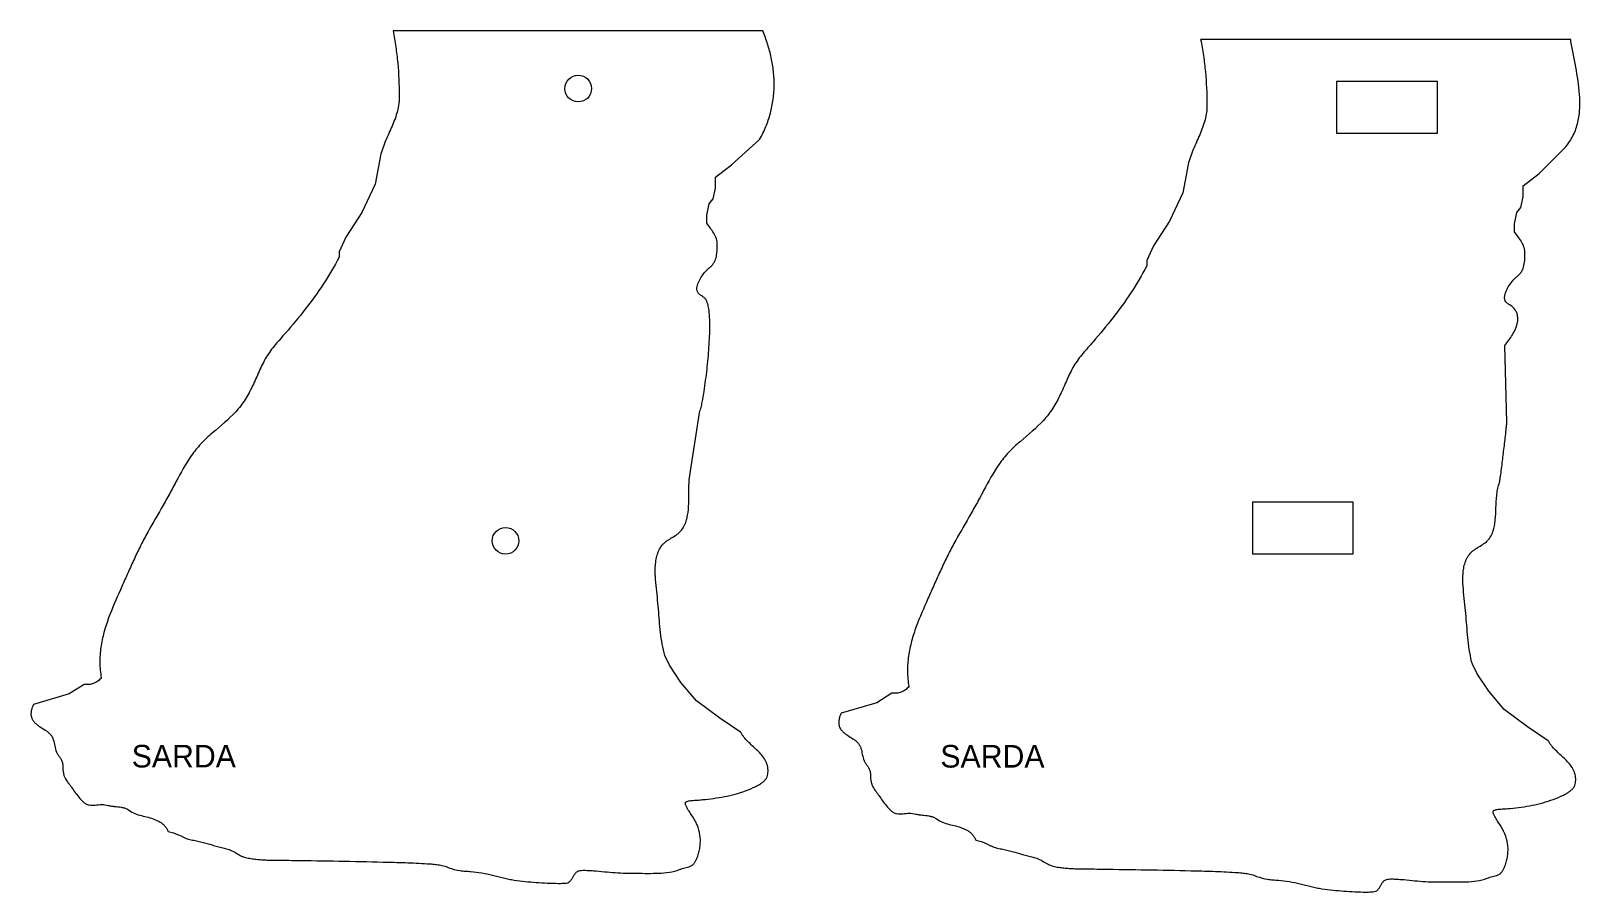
# Model space of a CAD drawing. Header units: inches. Extents: x 0.3 to 24.1, y 0.1 to 8.2.
# Drawn here: x 0.31 to 14.01, y 0.25 to 7.87 of the extents above; entities that cross this region are included whole.
import ezdxf

# ---------------------------------------------------------------- set-up
doc = ezdxf.new("R2010")
doc.units = ezdxf.units.IN
doc.header["$MEASUREMENT"] = 0

msp = doc.modelspace()

# ---------------------------------------------------------------- linework, layer by layer
at = {"color": 1, "linetype": 'Continuous', "lineweight": 5}
for p, q in [((6.784, 7.869), (3.514, 7.869)), ((13.928, 7.792), (10.656, 7.792)), ((12.749, 7.422), (11.858, 7.422)), ((11.858, 7.422), (11.858, 6.964)), ((12.749, 6.964), (12.749, 7.422)), ((6.508, 6.684), (6.756, 6.91)), ((11.858, 6.964), (12.749, 6.964)), ((3.402, 6.764), (3.355, 6.513)), ((13.65, 6.607), (13.884, 6.844)), ((6.366, 6.575), (6.508, 6.684)), ((6.366, 6.479), (6.366, 6.575)), ((10.545, 6.687), (10.497, 6.436)), ((13.508, 6.499), (13.65, 6.607)), ((3.355, 6.513), (3.238, 6.263)), ((6.346, 6.384), (6.366, 6.479)), ((13.508, 6.402), (13.508, 6.499)), ((6.288, 6.239), (6.309, 6.34)), ((6.309, 6.34), (6.346, 6.384)), ((10.497, 6.436), (10.38, 6.186)), ((13.451, 6.263), (13.488, 6.308)), ((13.488, 6.308), (13.508, 6.402)), ((3.238, 6.263), (3.097, 6.044)), ((6.288, 6.17), (6.288, 6.239)), ((10.38, 6.186), (10.24, 5.967)), ((13.43, 6.163), (13.451, 6.263)), ((3.097, 6.044), (3.037, 5.914)), ((13.43, 6.093), (13.43, 6.163)), ((3.037, 5.914), (3.037, 5.867)), ((10.24, 5.967), (10.179, 5.837)), ((10.179, 5.837), (10.179, 5.79)), ((13.364, 4.407), (13.345, 5.087)), ((6.133, 3.898), (6.224, 4.491)), ((12.006, 3.702), (11.114, 3.702)), ((11.114, 3.702), (11.114, 3.244)), ((12.006, 3.244), (12.006, 3.702)), ((11.114, 3.244), (12.006, 3.244)), ((5.958, 2.26), (5.917, 2.344)), ((6.06, 2.106), (5.958, 2.26)), ((13.1, 2.183), (13.059, 2.267)), ((0.782, 2.088), (0.651, 2.004)), ((6.198, 1.943), (6.06, 2.106)), ((13.203, 2.03), (13.1, 2.183)), ((0.651, 2.004), (0.334, 1.911)), ((6.404, 1.79), (6.198, 1.943)), ((7.793, 1.927), (7.476, 1.834)), ((7.924, 2.011), (7.793, 1.927)), ((13.341, 1.866), (13.203, 2.03)), ((6.588, 1.666), (6.404, 1.79)), ((13.546, 1.713), (13.341, 1.866)), ((13.73, 1.589), (13.546, 1.713))]:
    msp.add_line(p, q, dxfattribs=at)
for centre in [(5.152, 7.359), (4.509, 3.359)]:
    msp.add_circle(centre, 0.118, dxfattribs=at)
for points, knots in [([(3.514, 7.869), (3.519, 7.845), (3.523, 7.822), (3.531, 7.775), (3.535, 7.751), (3.545, 7.68), (3.551, 7.633), (3.564, 7.49), (3.568, 7.394), (3.569, 7.287), (3.569, 7.275), (3.568, 7.251), (3.567, 7.239), (3.563, 7.205), (3.558, 7.182), (3.541, 7.114), (3.524, 7.07), (3.487, 6.984), (3.467, 6.941), (3.43, 6.854), (3.414, 6.81), (3.402, 6.764)], [0, 0, 0, 0, 0.0625, 0.0625, 0.125, 0.125, 0.25, 0.25, 0.5, 0.5, 0.53125, 0.53125, 0.5625, 0.5625, 0.625, 0.625, 0.75, 0.75, 0.875, 0.875, 1, 1, 1, 1]), ([(6.756, 6.91), (6.777, 6.946), (6.795, 6.984), (6.826, 7.061), (6.84, 7.1), (6.872, 7.221), (6.883, 7.303), (6.885, 7.407), (6.884, 7.427), (6.882, 7.469), (6.88, 7.49), (6.874, 7.552), (6.867, 7.592), (6.85, 7.673), (6.839, 7.713), (6.82, 7.772), (6.814, 7.791), (6.799, 7.83), (6.792, 7.849), (6.784, 7.869)], [0, 0, 0, 0, 0.125, 0.125, 0.25, 0.25, 0.5, 0.5, 0.5625, 0.5625, 0.625, 0.625, 0.75, 0.75, 0.875, 0.875, 0.9375, 0.9375, 1, 1, 1, 1]), ([(10.656, 7.792), (10.661, 7.768), (10.666, 7.745), (10.674, 7.698), (10.678, 7.674), (10.688, 7.603), (10.693, 7.556), (10.707, 7.413), (10.711, 7.318), (10.711, 7.21), (10.712, 7.198), (10.711, 7.174), (10.71, 7.163), (10.705, 7.128), (10.701, 7.105), (10.683, 7.038), (10.666, 6.994), (10.629, 6.907), (10.609, 6.864), (10.573, 6.777), (10.556, 6.733), (10.545, 6.687)], [0, 0, 0, 0, 0.0625, 0.0625, 0.125, 0.125, 0.25, 0.25, 0.5, 0.5, 0.53125, 0.53125, 0.5625, 0.5625, 0.625, 0.625, 0.75, 0.75, 0.875, 0.875, 1, 1, 1, 1]), ([(13.884, 6.844), (13.91, 6.876), (13.933, 6.91), (13.96, 6.965), (13.968, 6.984), (13.981, 7.023), (13.987, 7.043), (13.996, 7.083), (14, 7.103), (14.006, 7.143), (14.007, 7.164), (14.011, 7.225), (14.01, 7.266), (14.001, 7.389), (13.988, 7.469), (13.965, 7.59), (13.957, 7.631), (13.942, 7.711), (13.934, 7.751), (13.928, 7.792)], [0, 0, 0, 0, 0.125, 0.125, 0.1875, 0.1875, 0.25, 0.25, 0.3125, 0.3125, 0.375, 0.375, 0.5, 0.5, 0.75, 0.75, 0.875, 0.875, 1, 1, 1, 1]), ([(6.381, 5.976), (6.381, 5.986), (6.381, 5.995), (6.379, 6.013), (6.377, 6.022), (6.369, 6.048), (6.36, 6.064), (6.341, 6.096), (6.331, 6.11), (6.309, 6.14), (6.298, 6.155), (6.288, 6.17)], [0, 0, 0, 0, 0.125, 0.125, 0.25, 0.25, 0.5, 0.5, 0.75, 0.75, 1, 1, 1, 1]), ([(13.523, 5.9), (13.524, 5.909), (13.523, 5.918), (13.521, 5.936), (13.519, 5.945), (13.511, 5.971), (13.503, 5.988), (13.484, 6.019), (13.473, 6.034), (13.452, 6.063), (13.441, 6.078), (13.43, 6.093)], [0, 0, 0, 0, 0.125, 0.125, 0.25, 0.25, 0.5, 0.5, 0.75, 0.75, 1, 1, 1, 1]), ([(6.224, 4.491), (6.227, 4.499), (6.229, 4.507), (6.234, 4.522), (6.236, 4.53), (6.242, 4.554), (6.245, 4.57), (6.254, 4.618), (6.26, 4.65), (6.275, 4.746), (6.283, 4.811), (6.298, 4.94), (6.304, 5.005), (6.31, 5.102), (6.312, 5.135), (6.315, 5.2), (6.315, 5.233), (6.315, 5.298), (6.314, 5.33), (6.311, 5.379), (6.309, 5.395), (6.304, 5.427), (6.301, 5.443), (6.294, 5.467), (6.291, 5.475), (6.284, 5.489), (6.279, 5.496), (6.268, 5.508), (6.262, 5.513), (6.248, 5.523), (6.241, 5.527), (6.227, 5.536), (6.22, 5.54), (6.212, 5.55), (6.21, 5.553), (6.206, 5.561), (6.204, 5.565), (6.201, 5.578), (6.201, 5.587), (6.202, 5.604), (6.204, 5.612), (6.211, 5.637), (6.218, 5.653), (6.234, 5.683), (6.243, 5.697), (6.263, 5.725), (6.274, 5.738), (6.292, 5.757), (6.299, 5.763), (6.311, 5.774), (6.318, 5.779), (6.331, 5.791), (6.337, 5.797), (6.347, 5.811), (6.352, 5.818), (6.365, 5.841), (6.37, 5.857), (6.375, 5.882), (6.376, 5.891), (6.378, 5.908), (6.379, 5.916), (6.381, 5.942), (6.381, 5.959), (6.381, 5.976)], [0, 0, 0, 0, 0.015625, 0.015625, 0.03125, 0.03125, 0.0625, 0.0625, 0.125, 0.125, 0.25, 0.25, 0.375, 0.375, 0.4375, 0.4375, 0.5, 0.5, 0.5625, 0.5625, 0.59375, 0.59375, 0.625, 0.625, 0.640625, 0.640625, 0.65625, 0.65625, 0.671875, 0.671875, 0.6875, 0.6875, 0.703125, 0.703125, 0.710937, 0.710937, 0.71875, 0.71875, 0.734375, 0.734375, 0.75, 0.75, 0.78125, 0.78125, 0.8125, 0.8125, 0.84375, 0.84375, 0.859375, 0.859375, 0.875, 0.875, 0.890625, 0.890625, 0.90625, 0.90625, 0.9375, 0.9375, 0.953125, 0.953125, 0.96875, 0.96875, 1, 1, 1, 1]), ([(13.345, 5.087), (13.37, 5.117), (13.394, 5.149), (13.423, 5.199), (13.432, 5.216), (13.444, 5.243), (13.447, 5.252), (13.453, 5.271), (13.456, 5.281), (13.459, 5.3), (13.46, 5.309), (13.461, 5.329), (13.46, 5.339), (13.457, 5.358), (13.455, 5.367), (13.447, 5.386), (13.442, 5.394), (13.426, 5.419), (13.411, 5.432), (13.386, 5.448), (13.378, 5.453), (13.366, 5.462), (13.362, 5.465), (13.355, 5.472), (13.352, 5.476), (13.345, 5.49), (13.344, 5.5), (13.343, 5.519), (13.345, 5.529), (13.35, 5.548), (13.353, 5.557), (13.36, 5.576), (13.364, 5.584), (13.378, 5.61), (13.389, 5.627), (13.413, 5.657), (13.426, 5.672), (13.448, 5.692), (13.456, 5.698), (13.47, 5.712), (13.477, 5.719), (13.49, 5.734), (13.495, 5.742), (13.502, 5.756), (13.505, 5.76), (13.508, 5.77), (13.51, 5.775), (13.517, 5.799), (13.52, 5.819), (13.523, 5.859), (13.523, 5.879), (13.523, 5.9)], [0, 0, 0, 0, 0.125, 0.125, 0.1875, 0.1875, 0.21875, 0.21875, 0.25, 0.25, 0.28125, 0.28125, 0.3125, 0.3125, 0.34375, 0.34375, 0.375, 0.375, 0.4375, 0.4375, 0.46875, 0.46875, 0.484375, 0.484375, 0.5, 0.5, 0.53125, 0.53125, 0.5625, 0.5625, 0.59375, 0.59375, 0.625, 0.625, 0.6875, 0.6875, 0.75, 0.75, 0.78125, 0.78125, 0.8125, 0.8125, 0.84375, 0.84375, 0.859375, 0.859375, 0.875, 0.875, 0.9375, 0.9375, 1, 1, 1, 1]), ([(3.037, 5.867), (2.951, 5.703), (2.849, 5.551), (2.681, 5.335), (2.623, 5.265), (2.533, 5.162), (2.502, 5.128), (2.443, 5.058), (2.416, 5.021), (2.369, 4.943), (2.349, 4.901), (2.32, 4.836), (2.311, 4.815), (2.292, 4.772), (2.283, 4.751), (2.252, 4.688), (2.231, 4.648), (2.194, 4.59), (2.181, 4.571), (2.153, 4.535), (2.138, 4.517), (2.061, 4.433), (1.987, 4.374), (1.881, 4.282), (1.847, 4.251), (1.8, 4.2), (1.785, 4.183), (1.757, 4.148), (1.743, 4.13), (1.679, 4.038), (1.637, 3.959), (1.584, 3.86), (1.573, 3.84), (1.552, 3.801), (1.542, 3.781), (1.509, 3.722), (1.487, 3.684), (1.42, 3.567), (1.375, 3.49), (1.311, 3.372), (1.29, 3.332), (1.25, 3.251), (1.231, 3.211), (1.194, 3.129), (1.175, 3.088), (1.139, 3.006), (1.121, 2.966), (1.066, 2.843), (1.03, 2.761), (0.991, 2.655), (0.984, 2.634), (0.97, 2.591), (0.963, 2.57), (0.946, 2.505), (0.937, 2.461), (0.924, 2.372), (0.921, 2.328), (0.921, 2.26), (0.923, 2.237), (0.927, 2.192), (0.93, 2.17), (0.934, 2.148)], [0, 0, 0, 0, 0.125, 0.125, 0.1875, 0.1875, 0.21875, 0.21875, 0.25, 0.25, 0.28125, 0.28125, 0.296875, 0.296875, 0.3125, 0.3125, 0.34375, 0.34375, 0.359375, 0.359375, 0.375, 0.375, 0.4375, 0.4375, 0.46875, 0.46875, 0.484375, 0.484375, 0.5, 0.5, 0.5625, 0.5625, 0.578125, 0.578125, 0.59375, 0.59375, 0.625, 0.625, 0.6875, 0.6875, 0.71875, 0.71875, 0.75, 0.75, 0.78125, 0.78125, 0.8125, 0.8125, 0.875, 0.875, 0.890625, 0.890625, 0.90625, 0.90625, 0.9375, 0.9375, 0.96875, 0.96875, 0.984375, 0.984375, 1, 1, 1, 1]), ([(10.179, 5.79), (10.093, 5.626), (9.992, 5.475), (9.824, 5.259), (9.765, 5.188), (9.675, 5.085), (9.644, 5.051), (9.586, 4.981), (9.558, 4.945), (9.511, 4.866), (9.491, 4.824), (9.463, 4.76), (9.454, 4.738), (9.435, 4.695), (9.425, 4.674), (9.395, 4.611), (9.373, 4.571), (9.336, 4.513), (9.323, 4.494), (9.295, 4.458), (9.281, 4.441), (9.203, 4.356), (9.129, 4.297), (9.024, 4.205), (8.989, 4.174), (8.942, 4.124), (8.927, 4.107), (8.899, 4.071), (8.885, 4.053), (8.821, 3.961), (8.779, 3.882), (8.726, 3.783), (8.716, 3.763), (8.695, 3.724), (8.684, 3.704), (8.651, 3.646), (8.629, 3.607), (8.562, 3.49), (8.517, 3.413), (8.453, 3.295), (8.432, 3.255), (8.393, 3.175), (8.373, 3.134), (8.336, 3.053), (8.318, 3.012), (8.281, 2.93), (8.263, 2.889), (8.208, 2.766), (8.172, 2.684), (8.133, 2.579), (8.126, 2.557), (8.112, 2.515), (8.106, 2.493), (8.088, 2.428), (8.079, 2.384), (8.066, 2.295), (8.063, 2.251), (8.064, 2.183), (8.065, 2.16), (8.069, 2.115), (8.072, 2.093), (8.076, 2.071)], [0, 0, 0, 0, 0.125, 0.125, 0.1875, 0.1875, 0.21875, 0.21875, 0.25, 0.25, 0.28125, 0.28125, 0.296875, 0.296875, 0.3125, 0.3125, 0.34375, 0.34375, 0.359375, 0.359375, 0.375, 0.375, 0.4375, 0.4375, 0.46875, 0.46875, 0.484375, 0.484375, 0.5, 0.5, 0.5625, 0.5625, 0.578125, 0.578125, 0.59375, 0.59375, 0.625, 0.625, 0.6875, 0.6875, 0.71875, 0.71875, 0.75, 0.75, 0.78125, 0.78125, 0.8125, 0.8125, 0.875, 0.875, 0.890625, 0.890625, 0.90625, 0.90625, 0.9375, 0.9375, 0.96875, 0.96875, 0.984375, 0.984375, 1, 1, 1, 1]), ([(13.295, 3.862), (13.296, 3.865), (13.297, 3.868), (13.298, 3.873), (13.298, 3.876), (13.3, 3.884), (13.301, 3.89), (13.304, 3.907), (13.305, 3.918), (13.311, 3.952), (13.314, 3.975), (13.32, 4.02), (13.323, 4.043), (13.328, 4.089), (13.33, 4.111), (13.339, 4.179), (13.344, 4.225), (13.352, 4.293), (13.355, 4.316), (13.358, 4.35), (13.36, 4.361), (13.361, 4.378), (13.362, 4.384), (13.363, 4.393), (13.363, 4.396), (13.364, 4.4), (13.364, 4.401), (13.364, 4.404), (13.364, 4.406), (13.364, 4.407)], [0, 0, 0, 0, 0.015625, 0.015625, 0.03125, 0.03125, 0.0625, 0.0625, 0.125, 0.125, 0.25, 0.25, 0.375, 0.375, 0.5, 0.5, 0.75, 0.75, 0.875, 0.875, 0.9375, 0.9375, 0.96875, 0.96875, 0.984375, 0.984375, 0.992187, 0.992187, 1, 1, 1, 1]), ([(5.917, 2.344), (5.908, 2.377), (5.9, 2.412), (5.888, 2.48), (5.883, 2.514), (5.871, 2.618), (5.867, 2.687), (5.858, 2.791), (5.855, 2.826), (5.848, 2.895), (5.844, 2.929), (5.837, 2.999), (5.834, 3.033), (5.832, 3.102), (5.833, 3.137), (5.839, 3.189), (5.842, 3.206), (5.851, 3.24), (5.857, 3.256), (5.871, 3.288), (5.88, 3.303), (5.896, 3.324), (5.902, 3.33), (5.915, 3.342), (5.922, 3.348), (5.942, 3.363), (5.957, 3.372), (5.987, 3.39), (6.002, 3.399), (6.024, 3.414), (6.03, 3.419), (6.044, 3.431), (6.05, 3.437), (6.068, 3.456), (6.078, 3.471), (6.094, 3.501), (6.101, 3.517), (6.112, 3.551), (6.116, 3.567), (6.125, 3.619), (6.128, 3.654), (6.131, 3.723), (6.131, 3.758), (6.131, 3.828), (6.131, 3.863), (6.133, 3.898)], [0, 0, 0, 0, 0.0625, 0.0625, 0.125, 0.125, 0.25, 0.25, 0.3125, 0.3125, 0.375, 0.375, 0.4375, 0.4375, 0.5, 0.5, 0.53125, 0.53125, 0.5625, 0.5625, 0.59375, 0.59375, 0.609375, 0.609375, 0.625, 0.625, 0.65625, 0.65625, 0.6875, 0.6875, 0.703125, 0.703125, 0.71875, 0.71875, 0.75, 0.75, 0.78125, 0.78125, 0.8125, 0.8125, 0.875, 0.875, 0.9375, 0.9375, 1, 1, 1, 1]), ([(13.059, 2.267), (13.05, 2.301), (13.042, 2.336), (13.03, 2.407), (13.025, 2.442), (13.013, 2.548), (13.009, 2.619), (13, 2.726), (12.996, 2.761), (12.989, 2.832), (12.985, 2.868), (12.978, 2.939), (12.975, 2.974), (12.975, 3.027), (12.975, 3.045), (12.977, 3.08), (12.979, 3.098), (12.985, 3.134), (12.989, 3.151), (12.998, 3.176), (13.001, 3.185), (13.008, 3.201), (13.013, 3.209), (13.026, 3.232), (13.037, 3.246), (13.057, 3.265), (13.064, 3.271), (13.078, 3.282), (13.086, 3.287), (13.108, 3.301), (13.124, 3.31), (13.154, 3.329), (13.169, 3.339), (13.189, 3.357), (13.195, 3.363), (13.207, 3.377), (13.212, 3.384), (13.227, 3.407), (13.234, 3.423), (13.243, 3.449), (13.246, 3.458), (13.25, 3.475), (13.252, 3.484), (13.257, 3.51), (13.26, 3.528), (13.265, 3.581), (13.266, 3.616), (13.269, 3.687), (13.27, 3.723), (13.276, 3.776), (13.278, 3.793), (13.285, 3.828), (13.289, 3.845), (13.295, 3.862)], [0, 0, 0, 0, 0.0625, 0.0625, 0.125, 0.125, 0.25, 0.25, 0.3125, 0.3125, 0.375, 0.375, 0.4375, 0.4375, 0.46875, 0.46875, 0.5, 0.5, 0.53125, 0.53125, 0.546875, 0.546875, 0.5625, 0.5625, 0.59375, 0.59375, 0.609375, 0.609375, 0.625, 0.625, 0.65625, 0.65625, 0.6875, 0.6875, 0.703125, 0.703125, 0.71875, 0.71875, 0.75, 0.75, 0.765625, 0.765625, 0.78125, 0.78125, 0.8125, 0.8125, 0.875, 0.875, 0.9375, 0.9375, 0.96875, 0.96875, 1, 1, 1, 1]), ([(0.934, 2.148), (0.925, 2.136), (0.915, 2.126), (0.898, 2.113), (0.892, 2.109), (0.879, 2.103), (0.873, 2.1), (0.853, 2.092), (0.839, 2.089), (0.817, 2.087), (0.81, 2.087), (0.796, 2.087), (0.789, 2.087), (0.782, 2.088)], [0, 0, 0, 0, 0.25, 0.25, 0.375, 0.375, 0.5, 0.5, 0.75, 0.75, 0.875, 0.875, 1, 1, 1, 1]), ([(8.076, 2.071), (8.067, 2.06), (8.057, 2.049), (8.04, 2.037), (8.034, 2.033), (8.021, 2.026), (8.015, 2.023), (7.995, 2.015), (7.981, 2.012), (7.96, 2.01), (7.953, 2.01), (7.939, 2.01), (7.931, 2.011), (7.924, 2.011)], [0, 0, 0, 0, 0.25, 0.25, 0.375, 0.375, 0.5, 0.5, 0.75, 0.75, 0.875, 0.875, 1, 1, 1, 1]), ([(0.334, 1.911), (0.33, 1.902), (0.326, 1.893), (0.32, 1.875), (0.317, 1.866), (0.313, 1.848), (0.312, 1.838), (0.312, 1.819), (0.314, 1.809), (0.319, 1.791), (0.322, 1.782), (0.332, 1.766), (0.338, 1.758), (0.351, 1.745), (0.359, 1.738), (0.374, 1.726), (0.381, 1.721), (0.405, 1.705), (0.422, 1.695), (0.445, 1.68), (0.453, 1.674), (0.468, 1.662), (0.475, 1.656), (0.488, 1.642), (0.494, 1.635), (0.503, 1.618), (0.506, 1.609), (0.515, 1.582), (0.518, 1.563), (0.526, 1.526), (0.53, 1.507), (0.54, 1.486), (0.542, 1.481), (0.546, 1.473), (0.549, 1.469), (0.557, 1.457), (0.563, 1.449), (0.574, 1.434), (0.579, 1.426), (0.585, 1.413), (0.587, 1.408), (0.59, 1.399), (0.591, 1.394), (0.593, 1.38), (0.593, 1.371), (0.594, 1.352), (0.594, 1.342), (0.596, 1.324), (0.597, 1.314), (0.601, 1.296), (0.603, 1.286), (0.613, 1.26), (0.623, 1.244), (0.64, 1.22), (0.645, 1.213), (0.656, 1.197), (0.662, 1.19), (0.679, 1.167), (0.69, 1.151), (0.712, 1.121), (0.724, 1.106), (0.748, 1.077), (0.76, 1.062), (0.778, 1.047), (0.781, 1.044), (0.789, 1.038), (0.793, 1.035), (0.806, 1.028), (0.814, 1.025), (0.833, 1.021), (0.843, 1.02), (0.862, 1.02), (0.871, 1.021), (0.9, 1.023), (0.919, 1.026), (0.957, 1.026), (0.976, 1.022), (1.004, 1.016), (1.014, 1.015), (1.033, 1.011), (1.043, 1.01), (1.072, 1.007), (1.091, 1.006), (1.12, 1.001), (1.129, 0.999), (1.148, 0.993), (1.157, 0.989), (1.183, 0.974), (1.2, 0.962), (1.254, 0.934), (1.294, 0.927), (1.353, 0.912), (1.373, 0.907), (1.401, 0.897), (1.411, 0.893), (1.429, 0.885), (1.438, 0.881), (1.456, 0.87), (1.464, 0.865), (1.48, 0.852), (1.487, 0.845), (1.501, 0.83), (1.507, 0.822), (1.515, 0.81), (1.517, 0.805), (1.522, 0.796), (1.524, 0.792), (1.526, 0.787)], [0, 0, 0, 0, 0.015625, 0.015625, 0.03125, 0.03125, 0.046875, 0.046875, 0.0625, 0.0625, 0.078125, 0.078125, 0.09375, 0.09375, 0.109375, 0.109375, 0.125, 0.125, 0.15625, 0.15625, 0.171875, 0.171875, 0.1875, 0.1875, 0.203125, 0.203125, 0.21875, 0.21875, 0.25, 0.25, 0.28125, 0.28125, 0.289063, 0.289063, 0.296875, 0.296875, 0.3125, 0.3125, 0.328125, 0.328125, 0.335938, 0.335938, 0.34375, 0.34375, 0.359375, 0.359375, 0.375, 0.375, 0.390625, 0.390625, 0.40625, 0.40625, 0.4375, 0.4375, 0.453125, 0.453125, 0.46875, 0.46875, 0.5, 0.5, 0.53125, 0.53125, 0.5625, 0.5625, 0.570313, 0.570313, 0.578125, 0.578125, 0.59375, 0.59375, 0.609375, 0.609375, 0.625, 0.625, 0.65625, 0.65625, 0.6875, 0.6875, 0.703125, 0.703125, 0.71875, 0.71875, 0.75, 0.75, 0.765625, 0.765625, 0.78125, 0.78125, 0.8125, 0.8125, 0.875, 0.875, 0.90625, 0.90625, 0.921875, 0.921875, 0.9375, 0.9375, 0.953125, 0.953125, 0.96875, 0.96875, 0.984375, 0.984375, 0.992188, 0.992188, 1, 1, 1, 1]), ([(7.476, 1.834), (7.472, 1.825), (7.469, 1.816), (7.462, 1.799), (7.46, 1.789), (7.456, 1.771), (7.455, 1.761), (7.455, 1.742), (7.456, 1.732), (7.461, 1.714), (7.465, 1.705), (7.475, 1.689), (7.481, 1.681), (7.494, 1.668), (7.501, 1.661), (7.516, 1.65), (7.524, 1.644), (7.548, 1.628), (7.564, 1.619), (7.588, 1.603), (7.596, 1.597), (7.61, 1.586), (7.618, 1.579), (7.631, 1.565), (7.636, 1.558), (7.645, 1.541), (7.649, 1.532), (7.657, 1.505), (7.66, 1.486), (7.668, 1.449), (7.673, 1.431), (7.682, 1.409), (7.684, 1.404), (7.689, 1.396), (7.691, 1.392), (7.699, 1.38), (7.705, 1.372), (7.716, 1.357), (7.721, 1.349), (7.728, 1.336), (7.73, 1.332), (7.732, 1.322), (7.733, 1.318), (7.735, 1.304), (7.735, 1.294), (7.736, 1.275), (7.737, 1.266), (7.738, 1.247), (7.74, 1.237), (7.743, 1.219), (7.746, 1.21), (7.756, 1.183), (7.766, 1.167), (7.782, 1.144), (7.788, 1.136), (7.799, 1.121), (7.804, 1.113), (7.821, 1.09), (7.832, 1.075), (7.855, 1.044), (7.866, 1.029), (7.89, 1), (7.902, 0.985), (7.92, 0.97), (7.924, 0.967), (7.932, 0.961), (7.936, 0.959), (7.948, 0.952), (7.957, 0.948), (7.976, 0.944), (7.985, 0.943), (8.004, 0.943), (8.014, 0.944), (8.042, 0.947), (8.061, 0.949), (8.099, 0.949), (8.118, 0.945), (8.147, 0.94), (8.156, 0.938), (8.175, 0.935), (8.185, 0.934), (8.214, 0.931), (8.234, 0.929), (8.262, 0.924), (8.272, 0.922), (8.29, 0.916), (8.299, 0.912), (8.326, 0.897), (8.342, 0.885), (8.396, 0.857), (8.437, 0.85), (8.496, 0.836), (8.515, 0.83), (8.544, 0.82), (8.553, 0.817), (8.572, 0.808), (8.581, 0.804), (8.598, 0.794), (8.606, 0.788), (8.622, 0.776), (8.63, 0.769), (8.643, 0.754), (8.649, 0.746), (8.657, 0.733), (8.66, 0.729), (8.664, 0.72), (8.666, 0.715), (8.668, 0.71)], [0, 0, 0, 0, 0.015625, 0.015625, 0.03125, 0.03125, 0.046875, 0.046875, 0.0625, 0.0625, 0.078125, 0.078125, 0.09375, 0.09375, 0.109375, 0.109375, 0.125, 0.125, 0.15625, 0.15625, 0.171875, 0.171875, 0.1875, 0.1875, 0.203125, 0.203125, 0.21875, 0.21875, 0.25, 0.25, 0.28125, 0.28125, 0.289062, 0.289062, 0.296875, 0.296875, 0.3125, 0.3125, 0.328125, 0.328125, 0.335937, 0.335937, 0.34375, 0.34375, 0.359375, 0.359375, 0.375, 0.375, 0.390625, 0.390625, 0.40625, 0.40625, 0.4375, 0.4375, 0.453125, 0.453125, 0.46875, 0.46875, 0.5, 0.5, 0.53125, 0.53125, 0.5625, 0.5625, 0.570312, 0.570312, 0.578125, 0.578125, 0.59375, 0.59375, 0.609375, 0.609375, 0.625, 0.625, 0.65625, 0.65625, 0.6875, 0.6875, 0.703125, 0.703125, 0.71875, 0.71875, 0.75, 0.75, 0.765625, 0.765625, 0.78125, 0.78125, 0.8125, 0.8125, 0.875, 0.875, 0.90625, 0.90625, 0.921875, 0.921875, 0.9375, 0.9375, 0.953125, 0.953125, 0.96875, 0.96875, 0.984375, 0.984375, 0.992188, 0.992188, 1, 1, 1, 1]), ([(6.831, 1.331), (6.829, 1.348), (6.826, 1.366), (6.818, 1.391), (6.814, 1.399), (6.807, 1.415), (6.803, 1.423), (6.78, 1.46), (6.755, 1.486), (6.704, 1.535), (6.677, 1.558), (6.64, 1.596), (6.628, 1.609), (6.612, 1.629), (6.607, 1.636), (6.597, 1.651), (6.592, 1.658), (6.588, 1.666)], [0, 0, 0, 0, 0.125, 0.125, 0.1875, 0.1875, 0.25, 0.25, 0.5, 0.5, 0.75, 0.75, 0.875, 0.875, 0.9375, 0.9375, 1, 1, 1, 1]), ([(13.973, 1.254), (13.972, 1.272), (13.968, 1.289), (13.96, 1.314), (13.957, 1.322), (13.949, 1.338), (13.945, 1.346), (13.922, 1.383), (13.898, 1.409), (13.847, 1.458), (13.82, 1.481), (13.782, 1.519), (13.771, 1.532), (13.754, 1.552), (13.749, 1.559), (13.739, 1.574), (13.735, 1.582), (13.73, 1.589)], [0, 0, 0, 0, 0.125, 0.125, 0.1875, 0.1875, 0.25, 0.25, 0.5, 0.5, 0.75, 0.75, 0.875, 0.875, 0.9375, 0.9375, 1, 1, 1, 1]), ([(1.526, 0.787), (1.557, 0.78), (1.587, 0.771), (1.625, 0.755), (1.632, 0.752), (1.647, 0.744), (1.654, 0.74), (1.669, 0.733), (1.676, 0.729), (1.691, 0.724), (1.699, 0.722), (1.722, 0.716), (1.738, 0.713), (1.769, 0.707), (1.785, 0.704), (1.831, 0.693), (1.862, 0.684), (1.908, 0.671), (1.923, 0.666), (1.954, 0.658), (1.969, 0.654), (2, 0.646), (2.016, 0.642), (2.046, 0.634), (2.062, 0.629), (2.091, 0.616), (2.106, 0.609), (2.135, 0.592), (2.149, 0.583), (2.171, 0.572), (2.179, 0.568), (2.194, 0.563), (2.201, 0.56), (2.224, 0.554), (2.24, 0.551), (2.272, 0.546), (2.287, 0.544), (2.319, 0.541), (2.335, 0.539), (2.367, 0.537), (2.384, 0.536), (2.416, 0.535), (2.432, 0.535), (2.514, 0.533), (2.579, 0.533), (2.775, 0.53), (2.905, 0.528), (3.165, 0.524), (3.296, 0.521), (3.491, 0.516), (3.556, 0.515), (3.654, 0.511), (3.686, 0.51), (3.751, 0.507), (3.784, 0.505), (3.832, 0.502), (3.849, 0.501), (3.881, 0.498), (3.897, 0.496), (3.929, 0.492), (3.945, 0.489), (3.969, 0.483), (3.977, 0.48), (3.993, 0.474), (4.001, 0.47), (4.04, 0.456), (4.072, 0.446), (4.12, 0.439), (4.137, 0.438), (4.169, 0.436), (4.185, 0.435), (4.234, 0.43), (4.266, 0.426), (4.33, 0.416), (4.362, 0.41), (4.426, 0.394), (4.458, 0.385), (4.506, 0.373), (4.522, 0.369), (4.554, 0.363), (4.57, 0.36), (4.618, 0.353), (4.65, 0.349), (4.715, 0.343), (4.748, 0.34), (4.812, 0.335), (4.845, 0.333), (4.91, 0.33), (4.942, 0.329), (4.991, 0.329), (5.007, 0.329), (5.031, 0.33), (5.04, 0.331), (5.056, 0.333), (5.063, 0.336), (5.077, 0.345), (5.083, 0.351), (5.092, 0.364), (5.097, 0.371), (5.105, 0.384), (5.109, 0.391), (5.118, 0.405), (5.122, 0.412), (5.129, 0.422), (5.131, 0.425), (5.137, 0.431), (5.141, 0.433), (5.151, 0.439), (5.159, 0.441), (5.175, 0.443), (5.183, 0.444), (5.199, 0.445), (5.207, 0.445), (5.231, 0.444), (5.247, 0.443), (5.279, 0.441), (5.295, 0.44), (5.375, 0.433), (5.439, 0.426), (5.534, 0.42), (5.566, 0.419), (5.63, 0.418), (5.662, 0.418), (5.726, 0.418), (5.758, 0.417), (5.822, 0.418), (5.854, 0.419), (5.918, 0.422), (5.95, 0.425), (5.996, 0.434), (6.011, 0.439), (6.034, 0.446), (6.041, 0.449), (6.056, 0.454), (6.064, 0.457), (6.079, 0.462), (6.087, 0.464), (6.102, 0.467), (6.11, 0.469), (6.125, 0.473), (6.133, 0.475), (6.143, 0.48), (6.147, 0.481), (6.154, 0.485), (6.157, 0.488), (6.166, 0.495), (6.172, 0.501), (6.181, 0.513), (6.186, 0.52), (6.197, 0.54), (6.203, 0.555), (6.214, 0.585), (6.218, 0.6), (6.225, 0.63), (6.228, 0.646), (6.231, 0.677), (6.232, 0.692), (6.232, 0.724), (6.23, 0.74), (6.224, 0.786), (6.215, 0.816), (6.197, 0.86), (6.19, 0.874), (6.175, 0.901), (6.166, 0.915), (6.149, 0.941), (6.14, 0.954), (6.123, 0.98), (6.115, 0.994), (6.107, 1.012), (6.105, 1.015), (6.102, 1.023), (6.101, 1.027), (6.1, 1.033), (6.1, 1.035), (6.1, 1.039), (6.1, 1.041), (6.101, 1.045), (6.102, 1.047), (6.105, 1.049), (6.107, 1.051), (6.112, 1.054), (6.116, 1.055), (6.124, 1.057), (6.128, 1.058), (6.14, 1.06), (6.148, 1.061), (6.172, 1.063), (6.188, 1.064), (6.221, 1.066), (6.237, 1.068), (6.285, 1.072), (6.317, 1.076), (6.381, 1.085), (6.413, 1.09), (6.476, 1.103), (6.508, 1.11), (6.57, 1.127), (6.601, 1.137), (6.662, 1.159), (6.692, 1.172), (6.736, 1.194), (6.75, 1.202), (6.771, 1.215), (6.777, 1.22), (6.79, 1.229), (6.796, 1.235), (6.805, 1.243), (6.807, 1.246), (6.812, 1.253), (6.815, 1.256), (6.821, 1.267), (6.824, 1.274), (6.828, 1.29), (6.829, 1.298), (6.83, 1.314), (6.831, 1.323), (6.831, 1.331)], [0, 0, 0, 0, 0.015625, 0.015625, 0.019531, 0.019531, 0.023437, 0.023437, 0.027344, 0.027344, 0.03125, 0.03125, 0.039062, 0.039062, 0.046875, 0.046875, 0.0625, 0.0625, 0.070312, 0.070312, 0.078125, 0.078125, 0.085937, 0.085937, 0.09375, 0.09375, 0.101562, 0.101562, 0.109375, 0.109375, 0.113281, 0.113281, 0.117187, 0.117187, 0.125, 0.125, 0.132812, 0.132812, 0.140625, 0.140625, 0.148437, 0.148437, 0.15625, 0.15625, 0.1875, 0.1875, 0.25, 0.25, 0.3125, 0.3125, 0.34375, 0.34375, 0.359375, 0.359375, 0.375, 0.375, 0.382812, 0.382812, 0.390625, 0.390625, 0.398437, 0.398437, 0.402344, 0.402344, 0.40625, 0.40625, 0.421875, 0.421875, 0.429687, 0.429687, 0.4375, 0.4375, 0.453125, 0.453125, 0.46875, 0.46875, 0.484375, 0.484375, 0.492187, 0.492187, 0.5, 0.5, 0.515625, 0.515625, 0.53125, 0.53125, 0.546875, 0.546875, 0.5625, 0.5625, 0.570312, 0.570312, 0.574219, 0.574219, 0.578125, 0.578125, 0.582031, 0.582031, 0.585937, 0.585937, 0.589844, 0.589844, 0.59375, 0.59375, 0.595703, 0.595703, 0.597656, 0.597656, 0.601562, 0.601562, 0.605469, 0.605469, 0.609375, 0.609375, 0.617187, 0.617187, 0.625, 0.625, 0.65625, 0.65625, 0.671875, 0.671875, 0.6875, 0.6875, 0.703125, 0.703125, 0.71875, 0.71875, 0.734375, 0.734375, 0.742187, 0.742187, 0.746094, 0.746094, 0.75, 0.75, 0.753906, 0.753906, 0.757812, 0.757812, 0.761719, 0.761719, 0.763672, 0.763672, 0.765625, 0.765625, 0.769531, 0.769531, 0.773437, 0.773437, 0.78125, 0.78125, 0.789062, 0.789062, 0.796875, 0.796875, 0.804687, 0.804687, 0.8125, 0.8125, 0.828125, 0.828125, 0.835937, 0.835937, 0.84375, 0.84375, 0.851562, 0.851562, 0.859375, 0.859375, 0.861328, 0.861328, 0.863281, 0.863281, 0.864258, 0.864258, 0.865234, 0.865234, 0.866211, 0.866211, 0.867187, 0.867187, 0.869141, 0.869141, 0.871094, 0.871094, 0.875, 0.875, 0.882812, 0.882812, 0.890625, 0.890625, 0.90625, 0.90625, 0.921875, 0.921875, 0.9375, 0.9375, 0.953125, 0.953125, 0.96875, 0.96875, 0.976562, 0.976562, 0.980469, 0.980469, 0.984375, 0.984375, 0.986328, 0.986328, 0.988281, 0.988281, 0.992187, 0.992187, 0.996094, 0.996094, 1, 1, 1, 1]), ([(8.668, 0.71), (8.699, 0.703), (8.73, 0.694), (8.767, 0.678), (8.774, 0.675), (8.789, 0.667), (8.796, 0.663), (8.811, 0.656), (8.818, 0.653), (8.834, 0.647), (8.841, 0.645), (8.864, 0.639), (8.88, 0.636), (8.911, 0.63), (8.927, 0.627), (8.973, 0.616), (9.004, 0.607), (9.05, 0.594), (9.065, 0.589), (9.096, 0.581), (9.112, 0.577), (9.143, 0.569), (9.158, 0.566), (9.189, 0.557), (9.204, 0.552), (9.234, 0.54), (9.248, 0.532), (9.277, 0.515), (9.292, 0.506), (9.314, 0.495), (9.321, 0.492), (9.336, 0.486), (9.344, 0.483), (9.367, 0.477), (9.382, 0.474), (9.414, 0.469), (9.43, 0.467), (9.462, 0.464), (9.478, 0.462), (9.51, 0.46), (9.526, 0.459), (9.559, 0.458), (9.575, 0.458), (9.656, 0.457), (9.721, 0.456), (9.917, 0.453), (10.047, 0.451), (10.308, 0.447), (10.438, 0.444), (10.633, 0.439), (10.699, 0.438), (10.796, 0.434), (10.829, 0.433), (10.894, 0.43), (10.926, 0.429), (10.975, 0.425), (10.991, 0.424), (11.023, 0.421), (11.04, 0.42), (11.072, 0.415), (11.088, 0.413), (11.112, 0.406), (11.12, 0.403), (11.135, 0.397), (11.143, 0.394), (11.183, 0.379), (11.214, 0.369), (11.263, 0.363), (11.279, 0.361), (11.311, 0.359), (11.328, 0.358), (11.376, 0.354), (11.408, 0.349), (11.473, 0.339), (11.505, 0.333), (11.569, 0.317), (11.6, 0.308), (11.648, 0.296), (11.664, 0.293), (11.696, 0.286), (11.712, 0.284), (11.761, 0.276), (11.793, 0.273), (11.858, 0.266), (11.89, 0.263), (11.955, 0.258), (11.987, 0.256), (12.052, 0.253), (12.084, 0.252), (12.133, 0.252), (12.149, 0.252), (12.174, 0.254), (12.182, 0.254), (12.198, 0.257), (12.206, 0.259), (12.22, 0.268), (12.225, 0.274), (12.235, 0.287), (12.239, 0.294), (12.247, 0.308), (12.252, 0.315), (12.26, 0.329), (12.264, 0.336), (12.271, 0.345), (12.274, 0.348), (12.28, 0.354), (12.283, 0.356), (12.294, 0.362), (12.302, 0.364), (12.318, 0.366), (12.326, 0.367), (12.342, 0.368), (12.35, 0.368), (12.374, 0.367), (12.39, 0.366), (12.422, 0.364), (12.438, 0.363), (12.517, 0.356), (12.581, 0.349), (12.677, 0.343), (12.709, 0.342), (12.773, 0.341), (12.805, 0.341), (12.868, 0.341), (12.9, 0.341), (12.964, 0.341), (12.996, 0.342), (13.06, 0.345), (13.092, 0.348), (13.138, 0.358), (13.154, 0.362), (13.176, 0.369), (13.184, 0.372), (13.199, 0.377), (13.206, 0.38), (13.221, 0.385), (13.229, 0.387), (13.245, 0.39), (13.252, 0.392), (13.268, 0.396), (13.275, 0.398), (13.286, 0.403), (13.289, 0.405), (13.296, 0.409), (13.299, 0.411), (13.309, 0.418), (13.314, 0.424), (13.324, 0.436), (13.328, 0.443), (13.34, 0.464), (13.346, 0.478), (13.356, 0.508), (13.361, 0.523), (13.368, 0.554), (13.37, 0.569), (13.374, 0.6), (13.374, 0.616), (13.374, 0.647), (13.373, 0.663), (13.366, 0.709), (13.357, 0.739), (13.339, 0.783), (13.332, 0.797), (13.317, 0.824), (13.309, 0.838), (13.292, 0.864), (13.283, 0.877), (13.266, 0.904), (13.258, 0.917), (13.249, 0.935), (13.248, 0.938), (13.245, 0.946), (13.244, 0.95), (13.243, 0.956), (13.242, 0.958), (13.242, 0.962), (13.242, 0.964), (13.244, 0.968), (13.245, 0.97), (13.248, 0.973), (13.249, 0.974), (13.255, 0.977), (13.258, 0.978), (13.266, 0.981), (13.27, 0.981), (13.282, 0.984), (13.29, 0.984), (13.315, 0.987), (13.331, 0.987), (13.363, 0.99), (13.379, 0.991), (13.428, 0.995), (13.46, 0.999), (13.524, 1.008), (13.555, 1.013), (13.619, 1.026), (13.65, 1.033), (13.713, 1.051), (13.744, 1.06), (13.805, 1.083), (13.835, 1.095), (13.878, 1.117), (13.892, 1.125), (13.913, 1.138), (13.92, 1.143), (13.932, 1.153), (13.939, 1.158), (13.947, 1.167), (13.95, 1.17), (13.955, 1.176), (13.957, 1.18), (13.963, 1.19), (13.966, 1.198), (13.97, 1.213), (13.971, 1.221), (13.973, 1.238), (13.973, 1.246), (13.973, 1.254)], [0, 0, 0, 0, 0.015625, 0.015625, 0.019531, 0.019531, 0.023438, 0.023438, 0.027344, 0.027344, 0.03125, 0.03125, 0.039063, 0.039063, 0.046875, 0.046875, 0.0625, 0.0625, 0.070313, 0.070313, 0.078125, 0.078125, 0.085938, 0.085938, 0.09375, 0.09375, 0.101563, 0.101563, 0.109375, 0.109375, 0.113281, 0.113281, 0.117188, 0.117188, 0.125, 0.125, 0.132813, 0.132813, 0.140625, 0.140625, 0.148438, 0.148438, 0.15625, 0.15625, 0.1875, 0.1875, 0.25, 0.25, 0.3125, 0.3125, 0.34375, 0.34375, 0.359375, 0.359375, 0.375, 0.375, 0.382813, 0.382813, 0.390625, 0.390625, 0.398438, 0.398438, 0.402344, 0.402344, 0.40625, 0.40625, 0.421875, 0.421875, 0.429688, 0.429688, 0.4375, 0.4375, 0.453125, 0.453125, 0.46875, 0.46875, 0.484375, 0.484375, 0.492188, 0.492188, 0.5, 0.5, 0.515625, 0.515625, 0.53125, 0.53125, 0.546875, 0.546875, 0.5625, 0.5625, 0.570313, 0.570313, 0.574219, 0.574219, 0.578125, 0.578125, 0.582031, 0.582031, 0.585938, 0.585938, 0.589844, 0.589844, 0.59375, 0.59375, 0.595703, 0.595703, 0.597656, 0.597656, 0.601563, 0.601563, 0.605469, 0.605469, 0.609375, 0.609375, 0.617188, 0.617188, 0.625, 0.625, 0.65625, 0.65625, 0.671875, 0.671875, 0.6875, 0.6875, 0.703125, 0.703125, 0.71875, 0.71875, 0.734375, 0.734375, 0.742188, 0.742188, 0.746094, 0.746094, 0.75, 0.75, 0.753906, 0.753906, 0.757813, 0.757813, 0.761719, 0.761719, 0.763672, 0.763672, 0.765625, 0.765625, 0.769531, 0.769531, 0.773438, 0.773438, 0.78125, 0.78125, 0.789063, 0.789063, 0.796875, 0.796875, 0.804688, 0.804688, 0.8125, 0.8125, 0.828125, 0.828125, 0.835938, 0.835938, 0.84375, 0.84375, 0.851563, 0.851563, 0.859375, 0.859375, 0.861328, 0.861328, 0.863281, 0.863281, 0.864258, 0.864258, 0.865234, 0.865234, 0.866211, 0.866211, 0.867188, 0.867188, 0.869141, 0.869141, 0.871094, 0.871094, 0.875, 0.875, 0.882813, 0.882813, 0.890625, 0.890625, 0.90625, 0.90625, 0.921875, 0.921875, 0.9375, 0.9375, 0.953125, 0.953125, 0.96875, 0.96875, 0.976563, 0.976563, 0.980469, 0.980469, 0.984375, 0.984375, 0.986328, 0.986328, 0.988281, 0.988281, 0.992188, 0.992188, 0.996094, 0.996094, 1, 1, 1, 1])]:
    msp.add_open_spline(points, degree=3, knots=knots, dxfattribs=at)

# ---------------------------------------------------------------- texts
at = {"color": 2, "lineweight": 5, "char_height": 0.2, "width": 1.49992, "attachment_point": 1}
for insert in [(1.203, 1.554), (8.354, 1.553)]:
    msp.add_mtext('{SARDA}', dxfattribs=dict(at, insert=insert))

doc.saveas('drawing.dxf')
